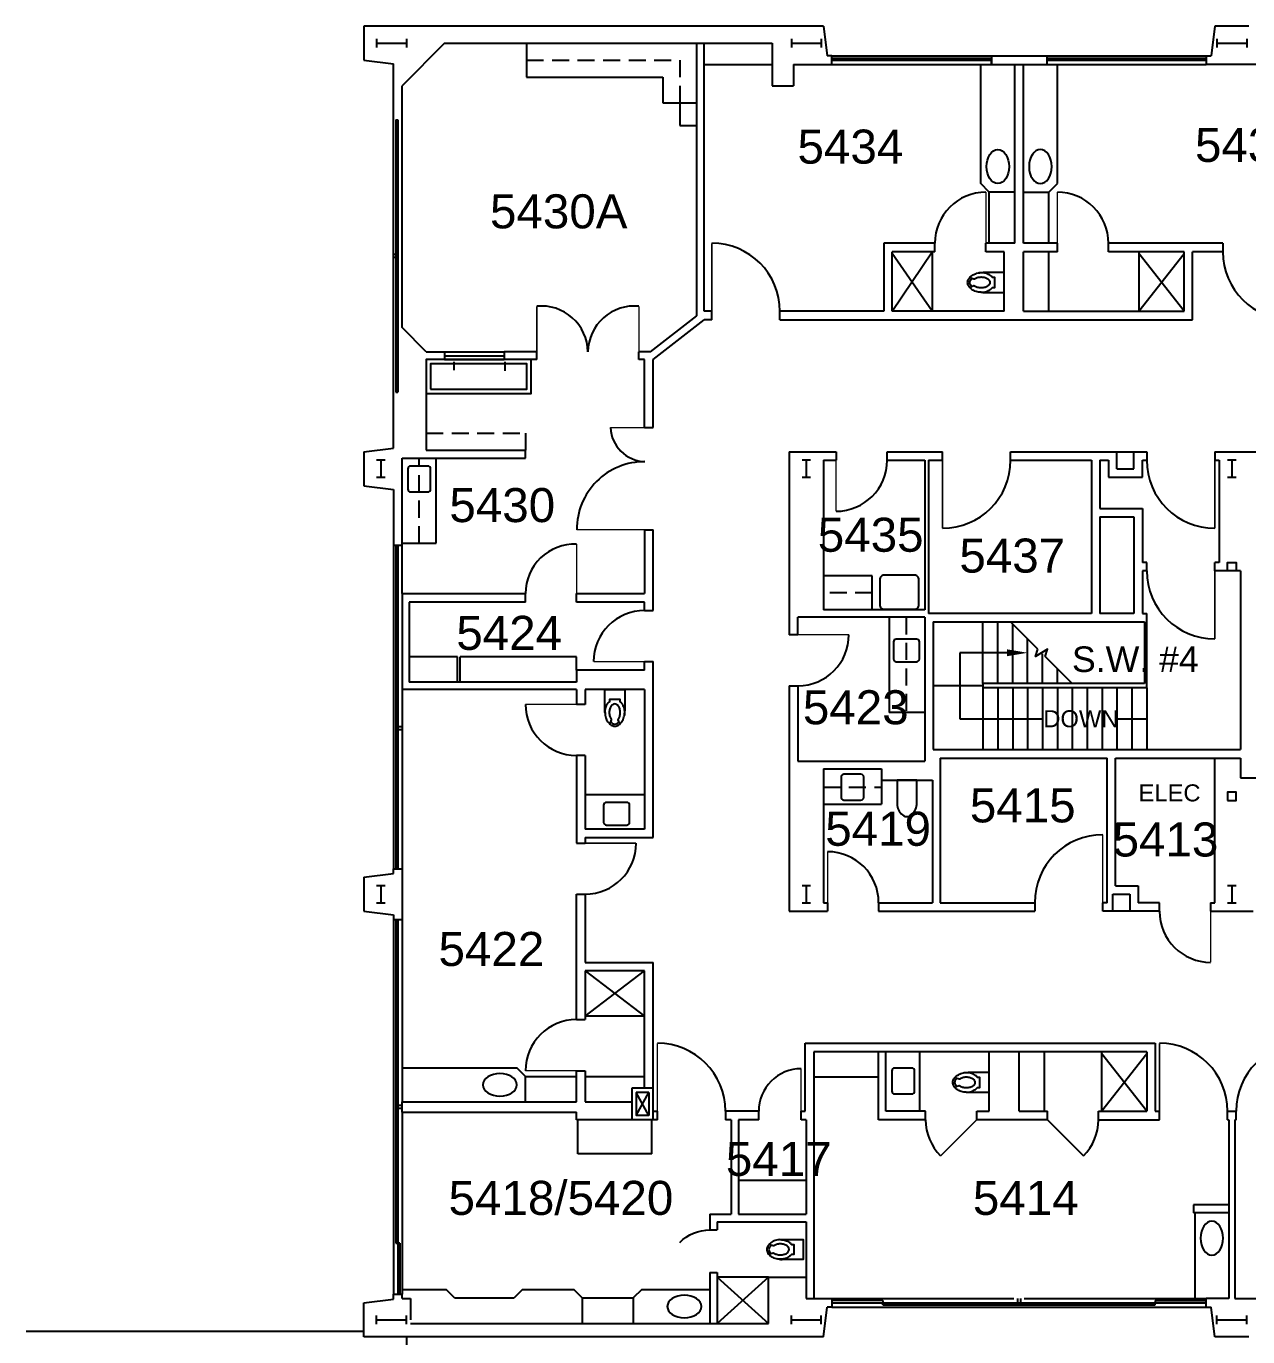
# Model space of a CAD drawing. Header units: inches. Extents: x -3174 to 3292, y 161 to 2924.
# Drawn here: x 30 to 892, y 1649 to 2574 of the extents above; entities that cross this region are included whole.
import ezdxf
from ezdxf.enums import TextEntityAlignment as Align

# ---------------------------------------------------------------- set-up
doc = ezdxf.new("R2010")
doc.units = ezdxf.units.IN
doc.header["$LTSCALE"] = 96
doc.header["$MEASUREMENT"] = 0
doc.linetypes.add('HIDDEN2', pattern=[0.1875, 0.125, -0.0625])
doc.layers.get('0').update_dxf_attribs({"linetype": 'CONTINUOUS'})
for name, color, linetype in [('A-ANNO-ROOM', 4, 'CONTINUOUS'), ('A-ANNO-TEXT', 4, 'CONTINUOUS'), ('A-COLS', 5, 'CONTINUOUS'), ('A-DOOR', 2, 'CONTINUOUS'), ('A-EQPM', 1, 'CONTINUOUS'), ('A-FLOR-CASE', 3, 'CONTINUOUS'), ('A-FLOR-CASE-UPPR', 3, 'HIDDEN2'), ('A-FLOR-PFIX', 2, 'CONTINUOUS'), ('A-FLOR-STRS', 2, 'CONTINUOUS'), ('A-GLAZ', 2, 'CONTINUOUS'), ('A-GLAZ-SILL', 1, 'CONTINUOUS'), ('A-ROOF-LEVL-FINE', 1, 'CONTINUOUS'), ('A-SHAFT', 1, 'CONTINUOUS'), ('A-WALL-FULL', 6, 'CONTINUOUS')]:
    doc.layers.add(name, color=color, linetype=linetype)
doc.styles.add('ARIAL', font='arial.ttf')

# ---------------------------------------------------------------- blocks, each defined once
blk = doc.blocks.new('AH')
blk.add_lwpolyline([(0, 0, 0.05, 0, 0), (0.15, 0, 0, 0, 0)], format="xyseb")
blk = doc.blocks.new('P2477016')
for p, q in [((-3.603083, -23.831759), (-3.603083, -23.831759)), ((-2.504894, -21.068753), (-2.504894, -21.068753))]:
    blk.add_line(p, q)
for points in [[(-6.93083, -16.399601, -0.022673), (-7, -14.875), (-7, 0), (-3.020761, 0), (0, 0), (3.020761, 0), (7, 0), (7, -14.875)], [(-6.937926, -16.211212, -0.074934), (-6.387938, -12.562014, -0.085426), (-4.920528, -9.670474, -0.066386), (-3.550098, -8.264603), (-3.550098, -6.711212), (3.449902, -6.711212), (3.449902, -8.264603, -0.066386), (4.820333, -9.670474, -0.085426), (6.287743, -12.562014, -0.111314), (6.709134, -17.991061)], [(3.991504, -23.722377, -0.562484), (3.158962, -23.529526), (2.424162, -21.300368, -0.238976), (2.492058, -20.853364, 0.08035), (3.421006, -18.976205, 0.074934), (3.837731, -16.211212, 0.074934), (3.421006, -13.446218, 0.085426), (2.414145, -11.462194, 0.066386), (1.597345, -10.624271, 0.330534), (-1.69754, -10.624271, 0.066386), (-2.51434, -11.462194, 0.085426), (-3.521201, -13.446218, 0.074934), (-3.937926, -16.211212, 0.074934), (-3.521201, -18.976205, 0.08035), (-2.592253, -20.853364, -0.238976), (-2.524357, -21.300368), (-3.250575, -23.503493, -0.549653), (-4.069149, -23.710095)], [(0, -25.75, 0.143932), (2.498761, -25.015482, 0.107177), (4.949747, -22.564786, 0.077997), (6.431696, -19.212481, 0.065232), (7, -14.875)], [(-4.023967, -23.748064, 0.06085), (-2.498761, -25.015482, 0.143932), (0, -25.75)], [(-2.976493, -22.67201, 0.063273), (-1.687041, -23.754089, 0.143932), (0, -24.25)], [(0, -24.25, 0.143932), (1.687041, -23.754089, 0.059203), (2.902316, -22.750942)]]:
    blk.add_lwpolyline(points, format="xyb")
for centre, radius, start, end in [((5.443363, -16.211212), 12.38129, 180, 197.141641), ((2.746106, -17.043143), 9.558648, 197.141641, 216.672481), ((1.035634, -18.316811), 7.426057, 216.672481, 226.574161)]:
    blk.add_arc(centre, radius, start, end)
blk = doc.blocks.new('WC')
at = {"layer": 'A-FLOR-PFIX', "xscale": -1}
blk.add_blockref('P2477016', (0, 0), dxfattribs=at)
blk = doc.blocks.new('SINK')
blk.add_lwpolyline([(-9.14, 6), (-9.14, -6, 0.414214), (-7.14, -8), (7.14, -8, 0.414214), (9.14, -6), (9.14, 6, 0.414214), (7.14, 8), (-7.14, 8, 0.414214)], format="xyb", close=True)
blk = doc.blocks.new('DOOR-E')
at = {"const_width": 0.001}
blk.add_lwpolyline([(1, 0), (0.293, 0.707)], dxfattribs=at)
blk.add_arc((1, 0), 1, 135, 180)

msp = doc.modelspace()

# ---------------------------------------------------------------- linework, layer by layer
at = {"layer": 'A-ANNO-TEXT'}
for p, q in [((688.75, 2131.75), (688.75, 2085.25)), ((722.1, 2131.75), (688.75, 2131.75)), ((688.75, 2085.25), (747, 2085.25)), ((799.5, 2085.25), (820.5, 2085.25))]:
    msp.add_line(p, q, dxfattribs=at)
at = {"layer": 'A-COLS'}
for p, q in [((277.5, 2564.5), (277.5, 2558.5)), ((277.5, 2561.5), (298.5, 2561.5)), ((298.5, 2564.5), (298.5, 2558.5)), ((570, 2564.5), (570, 2558.5)), ((570, 2561.5), (591, 2561.5)), ((591, 2564.5), (591, 2558.5)), ((870, 2564.5), (870, 2558.5)), ((870, 2561.5), (891, 2561.5)), ((891, 2564.5), (891, 2558.5)), ((283.5, 2267.5), (277.5, 2267.5)), ((280.5, 2267.5), (280.5, 2255.5)), ((583.5, 2267.5), (577.5, 2267.5)), ((580.5, 2267.5), (580.5, 2255.5)), ((883.5, 2267.5), (877.5, 2267.5)), ((880.5, 2267.5), (880.5, 2255.5)), ((277.5, 2255.5), (283.5, 2255.5)), ((577.5, 2255.5), (583.5, 2255.5)), ((877.5, 2255.5), (883.5, 2255.5)), ((283.5, 1967.5), (277.5, 1967.5)), ((283.5, 1967.5), (277.5, 1967.5)), ((280.5, 1967.5), (280.5, 1955.5)), ((280.5, 1967.5), (280.5, 1955.5)), ((583.5, 1967.5), (577.5, 1967.5)), ((583.5, 1967.5), (577.5, 1967.5)), ((580.5, 1967.5), (580.5, 1955.5)), ((580.5, 1967.5), (580.5, 1955.5)), ((883.5, 1967.5), (877.5, 1967.5)), ((883.5, 1967.5), (877.5, 1967.5)), ((880.5, 1967.5), (880.5, 1955.5)), ((880.5, 1967.5), (880.5, 1955.5)), ((277.5, 1955.5), (283.5, 1955.5)), ((277.5, 1955.5), (283.5, 1955.5)), ((577.5, 1955.5), (583.5, 1955.5)), ((577.5, 1955.5), (583.5, 1955.5)), ((877.5, 1955.5), (883.5, 1955.5)), ((877.5, 1955.5), (883.5, 1955.5)), ((277.5, 1658.5), (277.5, 1664.5)), ((298.5, 1658.5), (298.5, 1664.5)), ((570, 1658.5), (570, 1664.5)), ((591, 1658.5), (591, 1664.5)), ((870, 1658.5), (870, 1664.5)), ((891, 1658.5), (891, 1664.5)), ((277.5, 1661.5), (298.5, 1661.5)), ((570, 1661.5), (591, 1661.5)), ((870, 1661.5), (891, 1661.5))]:
    msp.add_line(p, q, dxfattribs=at)
at = {"layer": 'A-DOOR', "const_width": 1}
for points in [[(707.12, 2456.5), (707.12, 2420.5)], [(757.5, 2456.5), (757.5, 2420.5)], [(513.9, 2372.5), (513.9, 2420.5)], [(390.5, 2344), (390.5, 2376.07)], [(462.5, 2344), (462.5, 2376.07)], [(466.5, 2290.5), (442.34, 2290.5)], [(601.5, 2267.5), (601.5, 2231.5)], [(676.5, 2219.5), (676.5, 2267.5)], [(868.5, 2267.5), (868.5, 2219.5)], [(466.5, 2218.5), (418.66, 2218.5)], [(418.5, 2173.5), (418.5, 2208.4)], [(868.5, 2189.5), (868.5, 2141.5)], [(574.5, 2144.5), (610.5, 2144.5)], [(466.5, 2125.5), (430.5, 2125.5)], [(418.5, 2095.38), (382.5, 2095.38)], [(424.5, 1997.5), (460.5, 1997.5)], [(789.5, 1955.5), (789.5, 2003.5)], [(595.5, 1955.5), (595.5, 1991.5)], [(865.5, 1949.5), (865.5, 1913.5)], [(475.5, 1808.5), (475.5, 1856.5)], [(829.5, 1808.5), (829.5, 1856.5)], [(576.75, 1808.5), (576.75, 1838.5)], [(418.5, 1837.12), (382.5, 1837.12)], [(675.17, 1777.04), (700.63, 1802.5)], [(775.96, 1777.04), (750.5, 1802.5)]]:
    msp.add_lwpolyline(points, dxfattribs=at)
at = {"layer": 'A-DOOR'}
for centre, radius, start, end in [((707.12, 2420.5), 36, 90, 180), ((757.5, 2420.5), 36, 0, 90), ((513.9, 2372.5), 48, 0, 90), ((922.19, 2414.5), 48, 180, 270), ((393.68, 2343.4), 32.83, 1.05447, 95.55), ((459.32, 2343.4), 32.83, 84.45, 178.94553), ((467.56, 2291.73), 25.25, 182.7913, 267.84184), ((466.39, 2218.77), 47.73, 89.73746, 180.3233), ((601.5, 2267.5), 36, 270, 0), ((676.5, 2267.5), 48, 270, 0), ((868.5, 2267.5), 48, 180, 270), ((417.42, 2173.5), 34.92, 88.22259, 180.00124), ((868.5, 2189.5), 48, 180, 270), ((466.5, 2125.5), 36, 90, 180), ((574.5, 2144.5), 36, 270, 0), ((418.5, 2095.38), 36, 180, 270), ((424.5, 1997.5), 36, 270, 0), ((789.5, 1955.5), 48, 90, 180), ((595.5, 1955.5), 36, 0, 90), ((865.5, 1949.5), 36, 180, 270), ((418.5, 1837.12), 36, 90, 180), ((475.5, 1808.5), 48, 0, 90), ((829.5, 1808.5), 48, 0, 90), ((931.5, 1808.5), 48, 90, 180), ((576.79, 1808.71), 29.79, 90.07067, 180.40879), ((700.63, 1802.5), 36, 180, 225), ((750.5, 1802.5), 36, 315, 0)]:
    msp.add_arc(centre, radius, start, end, dxfattribs=at)
at = {"layer": 'A-EQPM'}
for p, q in [((336.5, 2111), (336.5, 2129)), ((418.5, 2129), (336.5, 2129)), ((418.5, 2119.5), (418.5, 2129))]:
    msp.add_line(p, q, dxfattribs=at)
at = {"layer": 'A-FLOR-CASE'}
for p, q in [((383.25, 2561.5), (383.25, 2537.5)), ((703.5, 2462.5), (703.5, 2546.5)), ((757.5, 2462.5), (757.5, 2546.5)), ((383.25, 2537.5), (479.25, 2537.5)), ((479.25, 2537.5), (479.25, 2519.5)), ((479.25, 2519.5), (503.25, 2519.5)), ((491.25, 2519.5), (491.25, 2503.5)), ((491.25, 2503.5), (503.25, 2503.5)), ((709.5, 2456.5), (703.5, 2462.5)), ((751.5, 2456.5), (757.5, 2462.5)), ((709.5, 2420.5), (709.5, 2456.5)), ((727.5, 2456.5), (709.5, 2456.5)), ((733.5, 2456.5), (751.5, 2456.5)), ((751.5, 2420.5), (751.5, 2456.5)), ((751.5, 2372.5), (751.5, 2414.5)), ((319.5, 2209), (319.5, 2269)), ((295.5, 2209), (319.5, 2209)), ((627, 2186), (592.5, 2186)), ((627, 2162), (627, 2186)), ((639, 2156.75), (639, 2089.75)), ((334.5, 2129), (300.5, 2129)), ((334.5, 2111), (334.5, 2129)), ((664, 2089.75), (639, 2089.75)), ((633.5, 2042), (633.5, 2025)), ((466.5, 2031.5), (424.5, 2031.5)), ((592.5, 2025), (633.5, 2025)), ((660.63, 1808.5), (660.63, 1850.5)), ((748.5, 1808.5), (748.5, 1850.5)), ((295.5, 1839.12), (376.5, 1839.12)), ((382.5, 1833.12), (376.5, 1839.12)), ((382.5, 1833.12), (418.5, 1833.12)), ((382.5, 1815.12), (382.5, 1833.12)), ((424.5, 1833.12), (466.5, 1833.12)), ((631.37, 1832.5), (585.75, 1832.5)), ((419.5, 1778.5), (419.5, 1802.5)), ((471.5, 1778.5), (471.5, 1802.5)), ((471.5, 1778.5), (419.5, 1778.5)), ((532.75, 1759.88), (580.5, 1759.88)), ((854.38, 1737), (854.38, 1676.5)), ((295.5, 1682.88), (326.5, 1682.88)), ((332.5, 1676.88), (326.5, 1682.88)), ((380.5, 1682.88), (374.5, 1676.88)), ((380.5, 1682.88), (416.5, 1682.88)), ((422.5, 1676.88), (416.5, 1682.88)), ((464.5, 1682.88), (458.5, 1676.88)), ((464.5, 1682.88), (512.5, 1682.88)), ((332.5, 1676.88), (374.5, 1676.88)), ((422.5, 1676.88), (458.5, 1676.88)), ((422.5, 1676.88), (422.5, 1658.88)), ((458.5, 1676.88), (458.5, 1658.88))]:
    msp.add_line(p, q, dxfattribs=at)
at = {"layer": 'A-FLOR-CASE-UPPR'}
for p, q in [((383.25, 2549.5), (491.25, 2549.5)), ((491.25, 2549.5), (491.25, 2519.5)), ((312.5, 2286.5), (382.5, 2286.5)), ((382.5, 2286.5), (382.5, 2274.5)), ((307.5, 2209), (307.5, 2269)), ((627, 2174), (592.5, 2174)), ((651, 2156.75), (651, 2089.75)), ((592.5, 2037), (633.5, 2037))]:
    msp.add_line(p, q, dxfattribs=at)
at = {"layer": 'A-FLOR-PFIX'}
for p, q in [((641.13, 2372.5), (669.13, 2414.5)), ((669.13, 2372.5), (641.13, 2413.25)), ((669.13, 2414.5), (669.13, 2372.5)), ((814.88, 2414.5), (814.88, 2372.5)), ((814.88, 2372.5), (846.88, 2413.25)), ((846.88, 2372.5), (814.88, 2413.25)), ((332.08, 2336.91), (332.08, 2330.92)), ((368, 2336.91), (368, 2330.61)), ((424.5, 1875.5), (466.5, 1907.5)), ((424.5, 1907.5), (466.5, 1875.5)), ((466.5, 1875.5), (424.5, 1875.5)), ((788.5, 1850.5), (788.5, 1808.5)), ((788.5, 1808.5), (820.5, 1849.25)), ((820.5, 1808.5), (788.5, 1849.25)), ((553.75, 1691.5), (517.75, 1658.88)), ((517.75, 1691.5), (553.75, 1658.88)), ((553.75, 1691.5), (517.75, 1691.5))]:
    msp.add_line(p, q, dxfattribs=at)
for points in [[(312.5, 2314.5), (386.5, 2314.5), (386.5, 2338.5), (312.5, 2338.5)], [(315.5, 2317.5), (383.5, 2317.5), (383.5, 2335.5), (315.5, 2335.5)]]:
    msp.add_lwpolyline(points, close=True, dxfattribs=at)
msp.add_lwpolyline([(658.5, 2042), (644.5, 2042), (644.52, 2026.36, 0.214812), (647.43, 2018.29, 0.504643), (655.49, 2018.28, 0.198081), (658.5, 2027.12), (658.5, 2042)], format="xyb", dxfattribs=at)
msp.add_ellipse((715.5, 2474.5), major_axis=(0, -12), ratio=0.664899, dxfattribs=at)
at = {"layer": 'A-FLOR-PFIX', "extrusion": (0, 0, -1)}
for centre, major_axis in [((745.5, 2474.5), (0, -12)), ((364.5, 1827.12), (12, 0)), ((866.37, 1719), (0, 12)), ((494.5, 1670.88), (12, 0))]:
    msp.add_ellipse(centre, major_axis=major_axis, ratio=0.664899, dxfattribs=at)
at = {"layer": 'A-FLOR-STRS'}
for p, q in [((705, 2110), (705, 2153.5)), ((715.5, 2110), (715.5, 2153.5)), ((743.7, 2134.3), (724.5, 2153.5)), ((726, 2110), (726, 2152)), ((736.5, 2110), (736.5, 2141.5)), ((747, 2110), (747, 2131)), ((768, 2110), (748.8, 2129.2)), ((757.5, 2110), (757.5, 2120.5)), ((705, 2107), (705, 2063.5)), ((715.5, 2107), (715.5, 2063.5)), ((726, 2107), (726, 2063.5)), ((736.5, 2107), (736.5, 2063.5)), ((747, 2107), (747, 2063.5)), ((757.5, 2107), (757.5, 2063.5)), ((768, 2107), (768, 2063.5)), ((778.5, 2107), (778.5, 2063.5)), ((789, 2107), (789, 2063.5)), ((799.5, 2107), (799.5, 2063.5)), ((810, 2107), (810, 2063.5)), ((820.5, 2107), (820.5, 2063.5))]:
    msp.add_line(p, q, dxfattribs=at)
msp.add_lwpolyline([(748.8, 2129.2), (750.49, 2134.3), (742.01, 2129.2), (743.7, 2134.3)], dxfattribs=at)
at = {"layer": 'A-GLAZ'}
for p, q in [((598.5, 2551), (711, 2551)), ((711, 2546.5), (711, 2551)), ((750, 2551), (862.5, 2551)), ((598.5, 2549.5), (711, 2549.5)), ((750, 2549.5), (862.5, 2549.5)), ((291, 2507.5), (291, 2411.5)), ((291, 2507.5), (292.5, 2507.5)), ((292.5, 2507.5), (292.5, 2411.5)), ((292.5, 2412.5), (289.5, 2412.5)), ((292.5, 2410.5), (289.5, 2410.5)), ((291, 2411.5), (291, 2315.5)), ((292.5, 2411.5), (292.5, 2315.5)), ((325.5, 2341.12), (367.5, 2341.12)), ((291, 2315.5), (292.5, 2315.5)), ((291, 2207.5), (291, 2078.5)), ((292.5, 2207.5), (292.5, 2078.5)), ((295.5, 2079.5), (291, 2079.5)), ((291, 2078.5), (291, 1979.5)), ((295.5, 2077.5), (291, 2077.5)), ((292.5, 2078.5), (292.5, 1979.5)), ((291, 1943.5), (291, 1811.5)), ((292.5, 1943.5), (292.5, 1811.5)), ((295.5, 1812.5), (291, 1812.5)), ((291, 1811.5), (291, 1715.5)), ((292.5, 1811.5), (292.5, 1715.5)), ((295.5, 1810.5), (291, 1810.5)), ((291, 1715.5), (292.5, 1715.5)), ((292.5, 1715.5), (292.5, 1679.5)), ((294, 1715.5), (292.5, 1715.5)), ((294, 1715.5), (294, 1679.5)), ((634.5, 1675), (598.5, 1675)), ((598.5, 1673.5), (634.5, 1673.5)), ((634.5, 1675), (634.5, 1673.5)), ((634.5, 1673.5), (730.5, 1673.5)), ((634.5, 1672), (634.5, 1673.5)), ((729.5, 1676.5), (729.5, 1672)), ((730.5, 1673.5), (826.5, 1673.5)), ((731.5, 1676.5), (731.5, 1672)), ((826.5, 1675), (862.5, 1675)), ((826.5, 1675), (826.5, 1673.5)), ((826.5, 1673.5), (862.5, 1673.5)), ((826.5, 1672), (826.5, 1673.5)), ((634.5, 1672), (730.5, 1672)), ((730.5, 1672), (826.5, 1672))]:
    msp.add_line(p, q, dxfattribs=at)
at = {"layer": 'A-GLAZ-SILL'}
for p, q in [((598.5, 2552.5), (711, 2552.5)), ((750, 2552.5), (862.5, 2552.5)), ((598.5, 2546.5), (711, 2546.5)), ((750, 2546.5), (862.5, 2546.5)), ((325.5, 2344), (367.5, 2344)), ((325.5, 2338.5), (367.5, 2338.5)), ((289.5, 2207.5), (289.5, 1979.5)), ((295.5, 2173.5), (295.5, 2079.5)), ((295.5, 2079.5), (295.5, 1979.5)), ((289.5, 1943.5), (289.5, 1679.5)), ((295.5, 1943.5), (295.5, 1815.12)), ((295.5, 1807.88), (295.5, 1679.5)), ((598.5, 1676.5), (726.88, 1676.5)), ((734.12, 1676.5), (862.5, 1676.5)), ((598.5, 1670.5), (862.5, 1670.5))]:
    msp.add_line(p, q, dxfattribs=at)
at = {"layer": 'A-ROOF-LEVL-FINE'}
msp.add_line((30.49, 1653.57), (268.49, 1653.57), dxfattribs=at)
msp.add_lwpolyline([(298.5, 1649.5), (298.5, 1643.5)], dxfattribs=at)
at = {"layer": 'A-SHAFT'}
for p, q in [((469.5, 1821.75), (460.5, 1821.75)), ((460.5, 1805.5), (469.5, 1821.75)), ((469.5, 1805.5), (460.5, 1821.75)), ((460.5, 1821.75), (460.5, 1805.5)), ((469.5, 1821.75), (469.5, 1805.5)), ((469.5, 1805.5), (460.5, 1805.5))]:
    msp.add_line(p, q, dxfattribs=at)
at = {"layer": 'A-WALL-FULL'}
for p, q in [((592.5, 2573.5), (268.5, 2573.5)), ((268.5, 2573.5), (268.5, 2549.5)), ((592.5, 2573.5), (595.12, 2552.5)), ((868.5, 2573.5), (865.87, 2552.5)), ((892.5, 2573.5), (868.5, 2573.5)), ((325.5, 2561.5), (295.5, 2531.5)), ((325.5, 2561.5), (556.5, 2561.5)), ((503.25, 2369.38), (503.25, 2561.5)), ((508.5, 2372.5), (508.5, 2561.5)), ((556.5, 2561.5), (556.5, 2531.5)), ((598.5, 2552.5), (595.12, 2552.5)), ((598.5, 2546.5), (598.5, 2552.5)), ((711, 2552.5), (750, 2552.5)), ((711, 2552.5), (711, 2546.5)), ((750, 2552.5), (750, 2546.5)), ((862.5, 2552.5), (862.5, 2546.5)), ((862.5, 2552.5), (865.87, 2552.5)), ((268.5, 2549.5), (289.5, 2546.88)), ((289.5, 2276.12), (289.5, 2546.88)), ((508.5, 2546.5), (556.5, 2546.5)), ((571.5, 2546.5), (598.5, 2546.5)), ((571.5, 2546.5), (571.5, 2531.5)), ((711, 2546.5), (750, 2546.5)), ((727.5, 2420.5), (727.5, 2546.5)), ((733.5, 2420.5), (733.5, 2546.5)), ((898.5, 2546.5), (862.5, 2546.5)), ((295.5, 2360.99), (295.5, 2531.5)), ((556.5, 2531.5), (571.5, 2531.5)), ((671.13, 2420.5), (635.13, 2420.5)), ((635.13, 2420.5), (635.13, 2372.5)), ((641.13, 2372.5), (641.13, 2414.5)), ((671.13, 2414.5), (641.13, 2414.5)), ((671.13, 2414.5), (671.13, 2420.5)), ((707.12, 2414.5), (707.12, 2420.5)), ((727.5, 2420.5), (707.12, 2420.5)), ((720, 2414.5), (707.12, 2414.5)), ((720, 2372.5), (720, 2414.5)), ((757.5, 2420.5), (733.5, 2420.5)), ((757.5, 2414.5), (733.5, 2414.5)), ((733.5, 2372.5), (733.5, 2414.5)), ((757.5, 2414.5), (757.5, 2420.5)), ((874.19, 2420.5), (793.5, 2420.5)), ((793.5, 2414.5), (793.5, 2420.5)), ((846.88, 2414.5), (793.5, 2414.5)), ((846.88, 2372.5), (846.88, 2414.5)), ((874.19, 2414.5), (852.88, 2414.5)), ((852.88, 2366.5), (852.88, 2414.5)), ((874.19, 2420.5), (874.19, 2414.5)), ((470.61, 2344), (503.25, 2369.38)), ((472.5, 2338.5), (508.5, 2366.5)), ((513.9, 2372.5), (508.5, 2372.5)), ((513.9, 2366.5), (508.5, 2366.5)), ((513.9, 2366.5), (513.9, 2372.5)), ((561.9, 2366.5), (561.9, 2372.5)), ((635.13, 2372.5), (561.9, 2372.5)), ((561.9, 2366.5), (852.88, 2366.5)), ((720, 2372.5), (641.13, 2372.5)), ((733.5, 2372.5), (846.88, 2372.5)), ((312.5, 2344), (295.5, 2360.99)), ((312.5, 2344), (325.5, 2344)), ((325.5, 2338.5), (312.5, 2338.5)), ((312.5, 2338.5), (312.5, 2274.5)), ((325.5, 2344), (325.5, 2338.5)), ((390.5, 2344), (367.5, 2344)), ((367.5, 2344), (367.5, 2338.5)), ((390.5, 2338.5), (367.5, 2338.5)), ((390.5, 2338.5), (390.5, 2344)), ((470.61, 2344), (462.5, 2344)), ((462.5, 2338.5), (462.5, 2344)), ((466.5, 2338.5), (462.5, 2338.5)), ((466.5, 2290.5), (466.5, 2338.5)), ((472.5, 2290.5), (472.5, 2338.5)), ((466.5, 2290.5), (472.5, 2290.5)), ((268.5, 2273.5), (289.5, 2276.12)), ((268.5, 2273.5), (268.5, 2249.5)), ((312.5, 2274.5), (382.5, 2274.5)), ((382.5, 2269), (382.5, 2274.5)), ((568.5, 2273.5), (568.5, 2144.5)), ((568.5, 2273.5), (601.5, 2273.5)), ((601.5, 2273.5), (601.5, 2267.5)), ((637.5, 2273.5), (676.5, 2273.5)), ((637.5, 2267.5), (637.5, 2273.5)), ((676.5, 2267.5), (676.5, 2273.5)), ((724.5, 2273.5), (820.5, 2273.5)), ((724.5, 2267.5), (724.5, 2273.5)), ((799.5, 2261.5), (799.5, 2273.5)), ((811.5, 2261.5), (811.5, 2273.5)), ((820.5, 2273.5), (820.5, 2267.5)), ((868.5, 2273.5), (868.5, 2267.5)), ((868.5, 2273.5), (1116.5, 2273.5)), ((295.5, 2173.5), (295.5, 2269)), ((295.5, 2269), (382.5, 2269)), ((592.5, 2267.5), (592.5, 2162)), ((592.5, 2267.5), (601.5, 2267.5)), ((637.5, 2267.5), (664, 2267.5)), ((664, 2267.5), (664, 2162)), ((666.75, 2267.5), (666.75, 2159.5)), ((666.75, 2267.5), (676.5, 2267.5)), ((724.5, 2267.5), (781.5, 2267.5)), ((781.5, 2267.5), (781.5, 2159.5)), ((787.5, 2267.5), (787.5, 2233.5)), ((787.5, 2267.5), (793.5, 2267.5)), ((793.5, 2267.5), (793.5, 2255.5)), ((817.5, 2255.5), (817.5, 2267.5)), ((817.5, 2267.5), (820.5, 2267.5)), ((868.5, 2267.5), (871.5, 2267.5)), ((871.5, 2267.5), (871.5, 2195.5)), ((793.5, 2255.5), (817.5, 2255.5)), ((799.5, 2261.5), (811.5, 2261.5)), ((268.5, 2249.5), (289.5, 2246.88)), ((289.5, 2246.88), (289.5, 2207.5)), ((787.5, 2233.5), (817.5, 2233.5)), ((787.5, 2227.5), (811.5, 2227.5)), ((787.5, 2227.5), (787.5, 2159.5)), ((811.5, 2227.5), (811.5, 2159.5)), ((817.5, 2233.5), (817.5, 2195.5)), ((466.5, 2218.5), (472.5, 2218.5)), ((466.5, 2218.5), (466.5, 2173.5)), ((472.5, 2161.5), (472.5, 2218.5)), ((295.5, 2207.5), (289.5, 2207.5)), ((820.5, 2195.5), (817.5, 2195.5)), ((820.5, 2189.5), (820.5, 2195.5)), ((868.5, 2189.5), (868.5, 2195.5)), ((871.5, 2195.5), (868.5, 2195.5)), ((820.5, 2189.5), (817.5, 2189.5)), ((817.5, 2189.5), (817.5, 2159.5)), ((886.5, 2189.5), (868.5, 2189.5)), ((886.5, 2189.5), (886.5, 2063.5)), ((295.5, 2173.5), (382.5, 2173.5)), ((382.5, 2167.5), (382.5, 2173.5)), ((418.5, 2167.5), (418.5, 2173.5)), ((418.5, 2173.5), (466.5, 2173.5)), ((300.5, 2167.5), (300.5, 2111)), ((382.5, 2167.5), (300.5, 2167.5)), ((466.5, 2167.5), (418.5, 2167.5)), ((466.5, 2161.5), (466.5, 2167.5)), ((466.5, 2161.5), (472.5, 2161.5)), ((574.5, 2144.5), (574.5, 2156.75)), ((664, 2156.75), (574.5, 2156.75)), ((664, 2162), (592.5, 2162)), ((664, 2156.75), (664, 2055.25)), ((781.5, 2159.5), (666.75, 2159.5)), ((670, 2153.5), (819, 2153.5)), ((670, 2153.5), (670, 2063.5)), ((811.5, 2159.5), (787.5, 2159.5)), ((817.5, 2159.5), (820.5, 2159.5)), ((819, 2153.5), (819, 2110)), ((820.5, 2107), (820.5, 2159.5)), ((574.5, 2144.5), (568.5, 2144.5)), ((466.5, 2119.5), (466.5, 2125.5)), ((466.5, 2125.5), (472.5, 2125.5)), ((472.5, 2001.5), (472.5, 2125.5)), ((418.5, 2119.5), (418.5, 2111)), ((466.5, 2119.5), (418.5, 2119.5)), ((418.5, 2111), (300.5, 2111)), ((568.5, 2108.5), (568.5, 1949.5)), ((568.5, 2108.5), (574.5, 2108.5)), ((574.5, 2108.5), (574.5, 2055.25)), ((705, 2108.5), (670, 2108.5)), ((819, 2110), (705, 2110)), ((705, 2110), (705, 2107)), ((820.5, 2107), (705, 2107)), ((418.5, 2105.75), (295.5, 2105.75)), ((418.5, 2105.75), (418.5, 2095.38)), ((424.5, 2105.75), (424.5, 2095.38)), ((466.5, 2105.75), (424.5, 2105.75)), ((466.5, 2105.75), (466.5, 2007.5)), ((424.5, 2095.38), (418.5, 2095.38)), ((670, 2063.5), (886.5, 2063.5)), ((424.5, 2059.38), (418.5, 2059.38)), ((418.5, 2059.38), (418.5, 1997.5)), ((424.5, 2059.38), (424.5, 2007.5)), ((574.5, 2055.25), (664, 2055.25)), ((674.75, 2057.5), (792.5, 2057.5)), ((674.75, 2057.5), (674.75, 1955.5)), ((792.5, 1955.5), (792.5, 2057.5)), ((798.5, 1967.5), (798.5, 2057.5)), ((798.5, 2057.5), (886.5, 2057.5)), ((868.5, 1955.5), (868.5, 2057.5)), ((886.5, 2057.5), (886.5, 2043.5)), ((592.5, 2050), (592.5, 1955.5)), ((592.5, 2050), (633.5, 2050)), ((633.5, 2050), (633.5, 2042)), ((886.5, 2043.5), (1003.5, 2043.5)), ((633.5, 2042), (669.5, 2042)), ((669.5, 2042), (669.5, 1955.5)), ((466.5, 2007.5), (424.5, 2007.5)), ((418.5, 1997.5), (424.5, 1997.5)), ((424.5, 2001.5), (472.5, 2001.5)), ((424.5, 2001.5), (424.5, 1997.5)), ((289.5, 1979.5), (295.5, 1979.5)), ((289.5, 1976.12), (289.5, 1979.5)), ((295.5, 1979.5), (295.5, 1943.5)), ((268.5, 1973.5), (289.5, 1976.12)), ((268.5, 1973.5), (268.5, 1949.5)), ((418.5, 1961.5), (424.5, 1961.5)), ((418.5, 1873.12), (418.5, 1961.5)), ((424.5, 1961.5), (424.5, 1913.5)), ((796.5, 1949.5), (796.5, 1961.5)), ((796.5, 1961.5), (808.5, 1961.5)), ((798.5, 1967.5), (814.5, 1967.5)), ((808.5, 1961.5), (808.5, 1949.5)), ((814.5, 1967.5), (814.5, 1955.5)), ((592.5, 1955.5), (595.5, 1955.5)), ((595.5, 1955.5), (595.5, 1949.5)), ((631.5, 1955.5), (631.5, 1949.5)), ((631.5, 1955.5), (669.5, 1955.5)), ((674.75, 1955.5), (741.5, 1955.5)), ((741.5, 1955.5), (741.5, 1949.5)), ((789.5, 1949.5), (789.5, 1955.5)), ((792.5, 1955.5), (789.5, 1955.5)), ((829.5, 1955.5), (814.5, 1955.5)), ((829.5, 1949.5), (829.5, 1955.5)), ((865.5, 1955.5), (868.5, 1955.5)), ((865.5, 1955.5), (865.5, 1949.5)), ((268.5, 1949.5), (289.5, 1946.88)), ((289.5, 1946.88), (289.5, 1943.5)), ((295.5, 1943.5), (289.5, 1943.5)), ((568.5, 1949.5), (595.5, 1949.5)), ((631.5, 1949.5), (741.5, 1949.5)), ((829.5, 1949.5), (789.5, 1949.5)), ((865.5, 1949.5), (895.5, 1949.5)), ((424.5, 1913.5), (472.5, 1913.5)), ((472.5, 1802.5), (472.5, 1913.5)), ((466.5, 1907.5), (424.5, 1907.5)), ((424.5, 1907.5), (424.5, 1873.12)), ((466.5, 1824.75), (466.5, 1907.5)), ((418.5, 1873.12), (424.5, 1873.12)), ((579.75, 1856.5), (826.5, 1856.5)), ((579.75, 1808.5), (579.75, 1856.5)), ((820.5, 1850.5), (585.75, 1850.5)), ((585.75, 1850.5), (585.75, 1676.5)), ((631.37, 1802.5), (631.37, 1850.5)), ((636.63, 1808.5), (636.63, 1850.5)), ((709.5, 1808.5), (709.5, 1850.5)), ((730.5, 1808.5), (730.5, 1850.5)), ((820.5, 1850.5), (820.5, 1808.5)), ((826.5, 1856.5), (826.5, 1808.5)), ((418.5, 1815.12), (418.5, 1837.12)), ((418.5, 1837.12), (424.5, 1837.12)), ((424.5, 1837.12), (424.5, 1815.12)), ((472.5, 1824.75), (457.5, 1824.75)), ((457.5, 1824.75), (457.5, 1802.5)), ((295.5, 1815.12), (418.5, 1815.12)), ((295.5, 1807.88), (295.5, 1815.12)), ((424.5, 1815.12), (457.5, 1815.12)), ((295.5, 1807.88), (418.5, 1807.88)), ((418.5, 1802.5), (418.5, 1807.88)), ((475.5, 1802.5), (418.5, 1802.5)), ((472.5, 1808.5), (475.5, 1808.5)), ((475.5, 1802.5), (475.5, 1808.5)), ((547, 1808.5), (523.5, 1808.5)), ((523.5, 1808.5), (523.5, 1802.5)), ((527.5, 1802.5), (523.5, 1802.5)), ((527.5, 1802.5), (527.5, 1735.88)), ((547, 1802.5), (532.75, 1802.5)), ((532.75, 1802.5), (532.75, 1735.88)), ((547, 1802.5), (547, 1808.5)), ((576.75, 1808.5), (579.75, 1808.5)), ((576.75, 1802.5), (576.75, 1808.5)), ((580.5, 1802.5), (576.75, 1802.5)), ((580.5, 1802.5), (580.5, 1735.88)), ((664.63, 1802.5), (631.37, 1802.5)), ((664.63, 1808.5), (636.63, 1808.5)), ((664.63, 1802.5), (664.63, 1808.5)), ((700.63, 1808.5), (709.5, 1808.5)), ((700.63, 1802.5), (700.63, 1808.5)), ((750.5, 1802.5), (700.63, 1802.5)), ((730.5, 1808.5), (750.5, 1808.5)), ((750.5, 1802.5), (750.5, 1808.5)), ((786.5, 1808.5), (820.5, 1808.5)), ((786.5, 1802.5), (786.5, 1808.5)), ((786.5, 1802.5), (829.5, 1802.5)), ((826.5, 1808.5), (829.5, 1808.5)), ((829.5, 1802.5), (829.5, 1808.5)), ((877.5, 1802.5), (877.5, 1808.5)), ((877.5, 1808.5), (883.5, 1808.5)), ((877.5, 1802.5), (878.38, 1802.5)), ((878.38, 1802.5), (878.38, 1676.5)), ((882.62, 1802.5), (882.62, 1676.5)), ((882.62, 1802.5), (883.5, 1802.5)), ((883.5, 1802.5), (883.5, 1808.5)), ((853.38, 1742.5), (853.38, 1737)), ((878.38, 1742.5), (853.38, 1742.5)), ((512.5, 1735.88), (527.5, 1735.88)), ((512.5, 1735.88), (512.5, 1724.88)), ((517.75, 1730.63), (580.5, 1730.63)), ((517.75, 1730.63), (517.75, 1724.88)), ((532.75, 1735.88), (580.5, 1735.88)), ((580.5, 1730.63), (580.5, 1676.5)), ((878.38, 1737), (853.38, 1737)), ((512.5, 1724.88), (517.75, 1724.88)), ((512.5, 1694.88), (512.5, 1658.88)), ((512.5, 1694.88), (517.75, 1694.88)), ((517.75, 1694.88), (517.75, 1658.88)), ((553.75, 1658.88), (553.75, 1691.5)), ((553.75, 1691.5), (580.5, 1691.5)), ((268.5, 1673.5), (289.5, 1676.12)), ((268.5, 1649.5), (268.5, 1673.5)), ((289.5, 1679.5), (295.5, 1679.5)), ((289.5, 1676.12), (289.5, 1679.5)), ((295.5, 1676.5), (295.5, 1679.5)), ((295.5, 1676.5), (301.5, 1676.5)), ((301.5, 1676.5), (301.5, 1661.5)), ((580.5, 1676.5), (598.5, 1676.5)), ((598.5, 1676.5), (598.5, 1670.5)), ((635.25, 1676.5), (640.5, 1676.5)), ((862.5, 1670.5), (862.5, 1676.5)), ((878.38, 1676.5), (862.5, 1676.5)), ((882.62, 1676.5), (898.5, 1676.5)), ((592.5, 1649.5), (595.12, 1670.5)), ((598.5, 1670.5), (595.12, 1670.5)), ((862.5, 1670.5), (865.87, 1670.5)), ((868.5, 1649.5), (865.87, 1670.5)), ((301.5, 1658.88), (553.75, 1658.88)), ((592.5, 1649.5), (268.5, 1649.5)), ((892.5, 1649.5), (868.5, 1649.5))]:
    msp.add_line(p, q, dxfattribs=at)
msp.add_lwpolyline([(877.5, 2189.5), (877.5, 2195.5), (883.5, 2195.5), (883.5, 2189.5)], dxfattribs=at)
msp.add_lwpolyline([(877.5, 2027.5), (883.5, 2027.5), (883.5, 2033.5), (877.5, 2033.5)], close=True, dxfattribs=at)

# ---------------------------------------------------------------- block references
at = {"layer": 'A-ANNO-TEXT', "xscale": -96, "yscale": 96, "zscale": 96, "rotation": 180}
msp.add_blockref('AH', (722.1, 2131.75), dxfattribs=at)
at = {"layer": 'A-DOOR', "xscale": -30, "yscale": 30, "zscale": 30, "rotation": 90}
msp.add_blockref('DOOR-E', (512.5, 1724.88), dxfattribs=at)
at = {"layer": 'A-FLOR-PFIX'}
for name, p, rotation in [('WC', (720, 2392.87), 270), ('SINK', (307.57, 2254.26), 90), ('SINK', (613, 2037), 90), ('SINK', (446.74, 2018.25), 180), ('SINK', (648.84, 1829.82), 90), ('WC', (709.5, 1828.88), 270)]:
    msp.add_blockref(name, p, dxfattribs=dict(at, rotation=rotation))
at = {"layer": 'A-FLOR-PFIX', "xscale": 1.5, "yscale": 1.5, "zscale": 1.5}
msp.add_blockref('SINK', (646.09, 2174.41), dxfattribs=at)
at = {"layer": 'A-FLOR-PFIX'}
msp.add_blockref('SINK', (651.07, 2133.38), dxfattribs=at)
at = {"layer": 'A-FLOR-PFIX', "xscale": -1}
msp.add_blockref('WC', (445.51, 2105.75), dxfattribs=at)
at = {"layer": 'A-FLOR-PFIX', "xscale": -1, "rotation": 270}
msp.add_blockref('WC', (578.38, 1711.06), dxfattribs=at)

# ---------------------------------------------------------------- texts
at = {"layer": 'A-ANNO-ROOM', "style": 'ARIAL'}
for s, p in [('5434', (611.57, 2476.61)), ('5438', (891.81, 2477.83)), ('5430A', (405.93, 2430.98)), ('5430', (366.12, 2223.87)), ('5435', (625.88, 2202.97)), ('5437', (725.69, 2188.28)), ('5424', (371, 2133.79)), ('5423', (615.35, 2081.34)), ('5415', (733.08, 2012.17)), ('5419', (631.12, 1995.67)), ('5413', (833.72, 1988.12)), ('5422', (358.48, 1910.92)), ('5417', (561.06, 1762.94)), ('5418/5420', (407.49, 1735.44)), ('5414', (735.21, 1735.44))]:
    msp.add_text(s, height=24, dxfattribs=at).set_placement(p, align=Align.CENTER)
msp.add_text('S.W. #4', height=18, dxfattribs=at).set_placement((812.49, 2127.22), align=Align.MIDDLE)
at = {"layer": 'A-ANNO-TEXT', "style": 'ARIAL'}
for s, p in [('DOWN', (747.55, 2085.25)), ('ELEC', (814.68, 2032.98))]:
    msp.add_text(s, height=12, dxfattribs=at).set_placement(p, align=Align.MIDDLE_LEFT)

doc.saveas('drawing.dxf')
